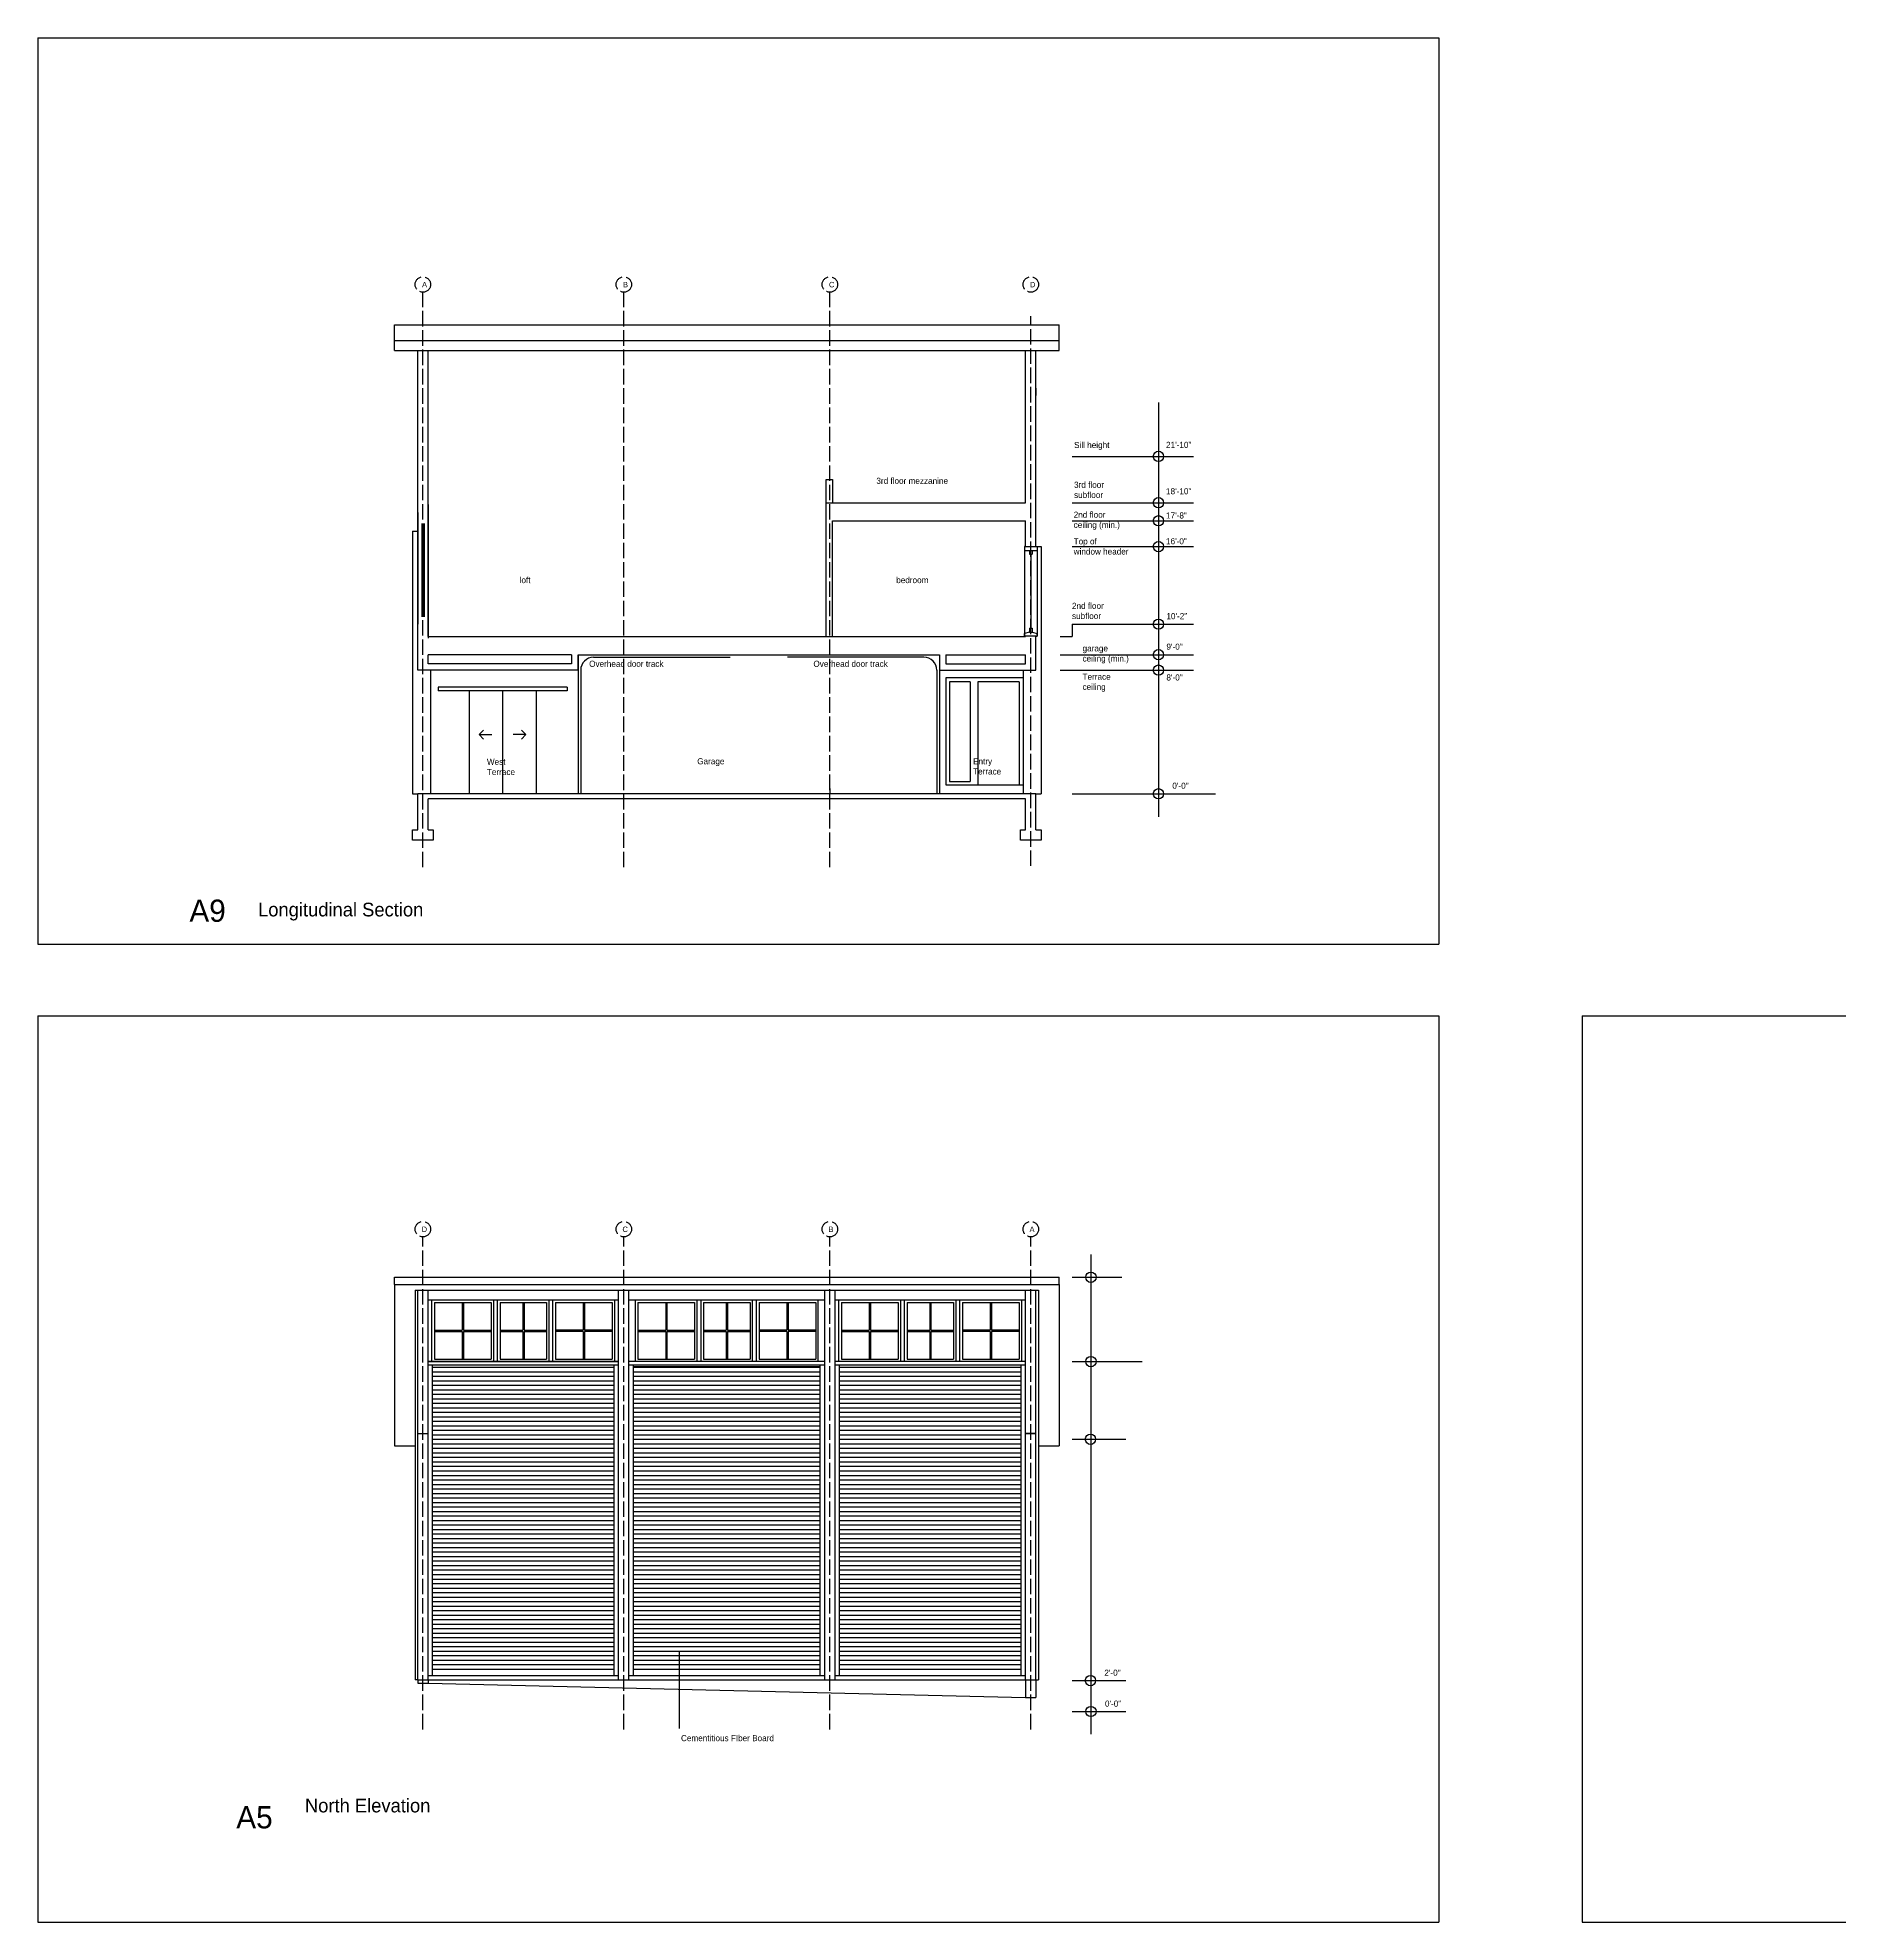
# Model space of a CAD drawing. Header units: inches. Extents: x 967 to 8475, y 257 to 3434.
# Drawn here: x 4564 to 5963, y 1971 to 3434 of the extents above; entities that cross this region are included whole.
import ezdxf

# ---------------------------------------------------------------- set-up
doc = ezdxf.new("R2010")
doc.units = ezdxf.units.IN
doc.header["$MEASUREMENT"] = 0
doc.linetypes.add('ACAD_ISO02W100', pattern=[15, 12, -3])
for name, color, linetype in [('const', 7, 'Continuous'), ('e1', 7, 'Continuous'), ('e2', 251, 'Continuous'), ('glass', 172, 'Continuous'), ('grid', 252, 'ACAD_ISO02W100'), ('millwork', 253, 'Continuous'), ('walls', 7, 'Continuous')]:
    doc.layers.add(name, color=color, linetype=linetype)

msp = doc.modelspace()

# ---------------------------------------------------------------- linework, layer by layer
for p, q in [((4564.2, 3434.3), (4564.2, 2730.3)), ((4564.2, 3434.3), (5652.2, 3434.3)), ((5652.2, 3434.3), (5652.2, 2730.3)), ((4564.2, 2730.3), (5652.2, 2730.3)), ((4564.2, 2674.8), (4564.2, 1970.8)), ((4564.2, 2674.8), (5652.2, 2674.8)), ((5652.2, 2674.8), (5652.2, 1970.8)), ((5763.3, 2674.8), (5763.3, 1970.8)), ((5763.3, 2674.8), (6851.3, 2674.8)), ((4564.2, 1970.8), (5652.2, 1970.8)), ((5763.3, 1970.8), (6851.3, 1970.8))]:
    msp.add_line(p, q)
at = {"layer": 'e1'}
for p, q in [((4841.3, 2466.1), (5357.3, 2466.1)), ((4841.3, 2466.1), (4841.3, 2340.8)), ((4867.3, 2350.4), (4867.3, 2461.7)), ((5015.3, 2159), (5015.3, 2461.7)), ((5023.3, 2159), (5023.3, 2461.7)), ((5175.3, 2159), (5175.3, 2461.7)), ((5183.3, 2159), (5183.3, 2461.7)), ((5331.3, 2350.4), (5331.3, 2461.7)), ((5357.3, 2466.1), (5357.3, 2340.8)), ((5015.3, 2406.2), (4867.3, 2406.2)), ((4867.3, 2403.7), (5015.3, 2403.7)), ((5175.3, 2406.2), (5023.3, 2406.2)), ((5023.3, 2403.7), (5175.3, 2403.7)), ((5331.3, 2406.2), (5183.3, 2406.2)), ((5183.3, 2403.7), (5331.3, 2403.7)), ((4841.3, 2340.8), (4857.3, 2340.8)), ((5341.3, 2340.8), (5357.3, 2340.8)), ((4867.3, 2162.5), (5015.3, 2162.5)), ((4867.3, 2159), (5331.3, 2159)), ((5023.3, 2162.5), (5175.3, 2162.5)), ((5183.3, 2162.5), (5331.3, 2162.5))]:
    msp.add_line(p, q, dxfattribs=at)
at = {"layer": 'e2'}
for p, q in [((5339.3, 3185.3), (5339.3, 3191.3)), ((4859.3, 3162.1), (4859.3, 3175.8)), ((5339.3, 3162.1), (5339.3, 3175.8)), ((5434.4, 3151.1), (5434.4, 2829.3)), ((5367.5, 3109.2), (5461.6, 3109.2)), ((4859.3, 3065.6), (4859.3, 2978.9)), ((4867.3, 3071.7), (4867.3, 2967.9)), ((5367.5, 3073.2), (5461.6, 3073.2)), ((5367.5, 3059.2), (5461.6, 3059.2)), ((4855.3, 3051.1), (4859.3, 3051.2)), ((4855.3, 3051.1), (4855.3, 2847.2)), ((4862.5, 3057.1), (4862.5, 2984.7)), ((4864.2, 3057.1), (4864.2, 2984.7)), ((5330.3, 3039.2), (5330.3, 2969.7)), ((5340.3, 3039.2), (5340.3, 2969.7)), ((5340.3, 3039.2), (5343.3, 3039.1)), ((5343.3, 3039.1), (5343.3, 2847.2)), ((5367.5, 3039.1), (5461.6, 3039.1)), ((5367.5, 2978.9), (5461.6, 2978.9)), ((5367.5, 2978.9), (5367.5, 2969.2)), ((5358, 2969.2), (5367.5, 2969.2)), ((4869.3, 2943.2), (4869.3, 2847.2)), ((4983.8, 2943.2), (4983.8, 2847.2)), ((4995.8, 2953.2), (5101.8, 2953.2)), ((5252.3, 2953.2), (5146.3, 2953.2)), ((5264.3, 2943.2), (5264.3, 2847.2)), ((5329.3, 2943.2), (5329.3, 2847.2)), ((5358, 2955.2), (5461.6, 2955.2)), ((5358, 2943.2), (5461.6, 2943.2)), ((4975.3, 2930), (4875.1, 2930)), ((4875.1, 2930), (4875.1, 2927.2)), ((4975.3, 2927.2), (4875.1, 2927.2)), ((4899.1, 2927.2), (4899.1, 2847.2)), ((4925.1, 2927.2), (4925.1, 2847.2)), ((4951.3, 2927.2), (4951.3, 2847.2)), ((4975.3, 2930), (4975.3, 2927.2)), ((5329.3, 2937.2), (5269.3, 2937.2)), ((5269.3, 2937.2), (5269.3, 2854.2)), ((5272.3, 2934.2), (5272.3, 2856.7)), ((5288.3, 2934.2), (5272.3, 2934.2)), ((5288.3, 2934.2), (5288.3, 2856.7)), ((5294.3, 2934.2), (5294.3, 2854.2)), ((5326.3, 2934.2), (5294.3, 2934.2)), ((5326.3, 2934.2), (5326.3, 2854.2)), ((4906.9, 2893.1), (4910.4, 2896.6)), ((4906.9, 2893.1), (4916.9, 2893.1)), ((4906.9, 2893.1), (4910.4, 2889.5)), ((4943.3, 2893.1), (4933.3, 2893.1)), ((4943.3, 2893.1), (4939.8, 2896.6)), ((4943.3, 2893.1), (4939.8, 2889.5)), ((5269.3, 2854.2), (5329.3, 2854.2)), ((5272.3, 2856.7), (5288.3, 2856.7)), ((4855.3, 2847.2), (4859.3, 2847.2)), ((5339.3, 2847.2), (5343.3, 2847.2)), ((5367.5, 2847.2), (5461.6, 2847.2)), ((5446.8, 2847.2), (5478.7, 2847.2)), ((5382, 2489.5), (5382, 2117)), ((4857.3, 2461.7), (4857.3, 2159)), ((4857.3, 2461.7), (5341.3, 2461.7)), ((5341.3, 2461.7), (5341.3, 2159)), ((5367.3, 2471.7), (5405.9, 2471.7)), ((4867.3, 2454.2), (5015.3, 2454.2)), ((4870.3, 2406.2), (4870.3, 2454.2)), ((4872.3, 2452.2), (4916.3, 2452.2)), ((4872.3, 2452.2), (4872.3, 2408.2)), ((4893.8, 2452.2), (4893.8, 2430.7)), ((4894.8, 2452.2), (4894.8, 2430.7)), ((4916.3, 2452.2), (4916.3, 2408.2)), ((4918.3, 2406.2), (4918.3, 2454.2)), ((4921.3, 2406.2), (4921.3, 2454.2)), ((4923.3, 2452.2), (4923.3, 2408.2)), ((4923.3, 2452.2), (4959.3, 2452.2)), ((4940.8, 2452.2), (4940.8, 2430.7)), ((4941.8, 2452.2), (4941.8, 2430.7)), ((4959.3, 2452.2), (4959.3, 2408.2)), ((4961.3, 2406.2), (4961.3, 2454.2)), ((4964.3, 2406.2), (4964.3, 2454.2)), ((4966.3, 2452.2), (4966.3, 2408.2)), ((4966.3, 2452.2), (5010.3, 2452.2)), ((4987.8, 2452.2), (4987.8, 2430.7)), ((4988.8, 2452.2), (4988.8, 2430.7)), ((5010.3, 2452.2), (5010.3, 2408.2)), ((5012.3, 2406.2), (5012.3, 2454.2)), ((5023.3, 2454.2), (5175.3, 2454.2)), ((5028.3, 2406.2), (5028.3, 2454.2)), ((5030.3, 2452.2), (5074.3, 2452.2)), ((5030.3, 2452.2), (5030.3, 2408.2)), ((5051.8, 2452.2), (5051.8, 2430.7)), ((5052.8, 2452.2), (5052.8, 2430.7)), ((5074.3, 2452.2), (5074.3, 2408.2)), ((5076.3, 2406.2), (5076.3, 2454.2)), ((5079.3, 2406.2), (5079.3, 2454.2)), ((5081.3, 2452.2), (5117.3, 2452.2)), ((5081.3, 2452.2), (5081.3, 2408.2)), ((5098.8, 2452.2), (5098.8, 2430.7)), ((5099.8, 2452.2), (5099.8, 2430.7)), ((5117.3, 2452.2), (5117.3, 2408.2)), ((5119.3, 2406.2), (5119.3, 2454.2)), ((5122.3, 2406.2), (5122.3, 2454.2)), ((5124.3, 2452.2), (5168.3, 2452.2)), ((5124.3, 2452.2), (5124.3, 2408.2)), ((5145.8, 2452.2), (5145.8, 2430.7)), ((5146.8, 2452.2), (5146.8, 2430.7)), ((5168.3, 2452.2), (5168.3, 2408.2)), ((5170.3, 2406.2), (5170.3, 2454.2)), ((5183.3, 2454.2), (5331.3, 2454.2)), ((5186.3, 2406.2), (5186.3, 2454.2)), ((5188.3, 2452.2), (5232.3, 2452.2)), ((5188.3, 2452.2), (5188.3, 2408.2)), ((5209.8, 2452.2), (5209.8, 2430.7)), ((5210.8, 2452.2), (5210.8, 2430.7)), ((5232.3, 2452.2), (5232.3, 2408.2)), ((5234.3, 2406.2), (5234.3, 2454.2)), ((5237.3, 2406.2), (5237.3, 2454.2)), ((5239.3, 2452.2), (5275.3, 2452.2)), ((5239.3, 2452.2), (5239.3, 2408.2)), ((5256.8, 2452.2), (5256.8, 2430.7)), ((5257.8, 2452.2), (5257.8, 2430.7)), ((5275.3, 2452.2), (5275.3, 2408.2)), ((5277.3, 2406.2), (5277.3, 2454.2)), ((5280.3, 2406.2), (5280.3, 2454.2)), ((5282.3, 2452.2), (5326.3, 2452.2)), ((5282.3, 2452.2), (5282.3, 2408.2)), ((5303.8, 2452.2), (5303.8, 2430.7)), ((5304.8, 2452.2), (5304.8, 2430.7)), ((5326.3, 2452.2), (5326.3, 2408.2)), ((5328.3, 2406.2), (5328.3, 2454.2)), ((4872.3, 2430.7), (4893.8, 2430.7)), ((4872.3, 2429.7), (4893.8, 2429.7)), ((4893.8, 2429.7), (4893.8, 2408.2)), ((4894.8, 2430.7), (4916.3, 2430.7)), ((4894.8, 2429.7), (4894.8, 2408.2)), ((4894.8, 2429.7), (4916.3, 2429.7)), ((4923.3, 2430.7), (4940.8, 2430.7)), ((4923.3, 2429.7), (4940.8, 2429.7)), ((4940.8, 2429.7), (4940.8, 2408.2)), ((4941.8, 2430.7), (4959.3, 2430.7)), ((4941.8, 2429.7), (4941.8, 2408.2)), ((4941.8, 2429.7), (4959.3, 2429.7)), ((4987.8, 2430.7), (4966.3, 2430.7)), ((4987.8, 2429.7), (4966.3, 2429.7)), ((4987.8, 2429.7), (4987.8, 2408.2)), ((5010.3, 2430.7), (4988.8, 2430.7)), ((4988.8, 2429.7), (4988.8, 2408.2)), ((5010.3, 2429.7), (4988.8, 2429.7)), ((5030.3, 2430.7), (5051.8, 2430.7)), ((5030.3, 2429.7), (5051.8, 2429.7)), ((5051.8, 2429.7), (5051.8, 2408.2)), ((5052.8, 2430.7), (5074.3, 2430.7)), ((5052.8, 2429.7), (5052.8, 2408.2)), ((5052.8, 2429.7), (5074.3, 2429.7)), ((5081.3, 2430.7), (5098.8, 2430.7)), ((5081.3, 2429.7), (5098.8, 2429.7)), ((5098.8, 2429.7), (5098.8, 2408.2)), ((5099.8, 2430.7), (5117.3, 2430.7)), ((5099.8, 2429.7), (5117.3, 2429.7)), ((5099.8, 2429.7), (5099.8, 2408.2)), ((5145.8, 2430.7), (5124.3, 2430.7)), ((5145.8, 2429.7), (5124.3, 2429.7)), ((5145.8, 2429.7), (5145.8, 2408.2)), ((5168.3, 2430.7), (5146.8, 2430.7)), ((5146.8, 2429.7), (5146.8, 2408.2)), ((5168.3, 2429.7), (5146.8, 2429.7)), ((5188.3, 2430.7), (5209.8, 2430.7)), ((5188.3, 2429.7), (5209.8, 2429.7)), ((5209.8, 2429.7), (5209.8, 2408.2)), ((5210.8, 2430.7), (5232.3, 2430.7)), ((5210.8, 2429.7), (5210.8, 2408.2)), ((5210.8, 2429.7), (5232.3, 2429.7)), ((5239.3, 2430.7), (5256.8, 2430.7)), ((5239.3, 2429.7), (5256.8, 2429.7)), ((5256.8, 2429.7), (5256.8, 2408.2)), ((5257.8, 2430.7), (5275.3, 2430.7)), ((5257.8, 2429.7), (5275.3, 2429.7)), ((5257.8, 2429.7), (5257.8, 2408.2)), ((5303.8, 2430.7), (5282.3, 2430.7)), ((5303.8, 2429.7), (5282.3, 2429.7)), ((5303.8, 2429.7), (5303.8, 2408.2)), ((5326.3, 2430.7), (5304.8, 2430.7)), ((5304.8, 2429.7), (5304.8, 2408.2)), ((5326.3, 2429.7), (5304.8, 2429.7)), ((4867.3, 2406.2), (5015.3, 2406.2)), ((4870.8, 2162.5), (4870.8, 2403.7)), ((4870.8, 2401.9), (5011.8, 2401.9)), ((4872.3, 2408.2), (4916.3, 2408.2)), ((4923.3, 2408.2), (4959.3, 2408.2)), ((4966.3, 2408.2), (5010.3, 2408.2)), ((5011.8, 2162.5), (5011.8, 2403.7)), ((5026.8, 2162.5), (5026.8, 2403.7)), ((5026.8, 2402.5), (5171.8, 2402.5)), ((5026.8, 2401.9), (5171.8, 2401.9)), ((5030.3, 2408.2), (5074.3, 2408.2)), ((5081.3, 2408.2), (5117.3, 2408.2)), ((5124.3, 2408.2), (5168.3, 2408.2)), ((5171.8, 2162.5), (5171.8, 2403.7)), ((5186.8, 2162.5), (5186.8, 2403.7)), ((5186.8, 2401.9), (5327.8, 2401.9)), ((5188.3, 2408.2), (5232.3, 2408.2)), ((5239.3, 2408.2), (5275.3, 2408.2)), ((5282.3, 2408.2), (5326.3, 2408.2)), ((5327.8, 2162.5), (5327.8, 2403.7)), ((5367.3, 2406.2), (5421.7, 2406.2)), ((5368.6, 2406.2), (5370.7, 2406.2)), ((4870.8, 2398.4), (5011.8, 2398.4)), ((4870.8, 2394.9), (5011.8, 2394.9)), ((4870.8, 2391.4), (5011.8, 2391.4)), ((4870.8, 2387.9), (5011.8, 2387.9)), ((5026.8, 2398.4), (5171.8, 2398.4)), ((5026.8, 2394.9), (5171.8, 2394.9)), ((5026.8, 2391.4), (5171.8, 2391.4)), ((5026.8, 2387.9), (5171.8, 2387.9)), ((5186.8, 2398.4), (5327.8, 2398.4)), ((5186.8, 2394.9), (5327.8, 2394.9)), ((5186.8, 2391.4), (5327.8, 2391.4)), ((5186.8, 2387.9), (5327.8, 2387.9)), ((4870.8, 2384.4), (5011.8, 2384.4)), ((4870.8, 2380.9), (5011.8, 2380.9)), ((4870.8, 2377.4), (5011.8, 2377.4)), ((4870.8, 2373.9), (5011.8, 2373.9)), ((5026.8, 2384.4), (5171.8, 2384.4)), ((5026.8, 2380.9), (5171.8, 2380.9)), ((5026.8, 2377.4), (5171.8, 2377.4)), ((5026.8, 2373.9), (5171.8, 2373.9)), ((5186.8, 2384.4), (5327.8, 2384.4)), ((5186.8, 2380.9), (5327.8, 2380.9)), ((5186.8, 2377.4), (5327.8, 2377.4)), ((5186.8, 2373.9), (5327.8, 2373.9)), ((4870.8, 2370.4), (5011.8, 2370.4)), ((4870.8, 2366.9), (5011.8, 2366.9)), ((4870.8, 2363.4), (5011.8, 2363.4)), ((4870.8, 2359.9), (5011.8, 2359.9)), ((4870.8, 2356.4), (5011.8, 2356.4)), ((5026.8, 2370.4), (5171.8, 2370.4)), ((5026.8, 2366.9), (5171.8, 2366.9)), ((5026.8, 2363.4), (5171.8, 2363.4)), ((5026.8, 2359.9), (5171.8, 2359.9)), ((5026.8, 2356.4), (5171.8, 2356.4)), ((5186.8, 2370.4), (5327.8, 2370.4)), ((5186.8, 2366.9), (5327.8, 2366.9)), ((5186.8, 2363.4), (5327.8, 2363.4)), ((5186.8, 2359.9), (5327.8, 2359.9)), ((5186.8, 2356.4), (5327.8, 2356.4)), ((4870.8, 2352.9), (5011.8, 2352.9)), ((4870.8, 2349.4), (5011.8, 2349.4)), ((4870.8, 2345.9), (5011.8, 2345.9)), ((4870.8, 2342.4), (5011.8, 2342.4)), ((5026.8, 2352.9), (5171.8, 2352.9)), ((5026.8, 2349.4), (5171.8, 2349.4)), ((5026.8, 2345.9), (5171.8, 2345.9)), ((5026.8, 2342.4), (5171.8, 2342.4)), ((5186.8, 2352.9), (5327.8, 2352.9)), ((5186.8, 2349.4), (5327.8, 2349.4)), ((5186.8, 2345.9), (5327.8, 2345.9)), ((5186.8, 2342.4), (5327.8, 2342.4)), ((5367.3, 2345.9), (5409.2, 2345.9)), ((4870.8, 2338.9), (5011.8, 2338.9)), ((4870.8, 2335.4), (5011.8, 2335.4)), ((4870.8, 2331.9), (5011.8, 2331.9)), ((4870.8, 2328.4), (5011.8, 2328.4)), ((5026.8, 2338.9), (5171.8, 2338.9)), ((5026.8, 2335.4), (5171.8, 2335.4)), ((5026.8, 2331.9), (5171.8, 2331.9)), ((5026.8, 2328.4), (5171.8, 2328.4)), ((5186.8, 2338.9), (5327.8, 2338.9)), ((5186.8, 2335.4), (5327.8, 2335.4)), ((5186.8, 2331.9), (5327.8, 2331.9)), ((5186.8, 2328.4), (5327.8, 2328.4)), ((4870.8, 2324.9), (5011.8, 2324.9)), ((4870.8, 2321.4), (5011.8, 2321.4)), ((4870.8, 2317.9), (5011.8, 2317.9)), ((4870.8, 2314.4), (5011.8, 2314.4)), ((5026.8, 2324.9), (5171.8, 2324.9)), ((5026.8, 2321.4), (5171.8, 2321.4)), ((5026.8, 2317.9), (5171.8, 2317.9)), ((5026.8, 2314.4), (5171.8, 2314.4)), ((5186.8, 2324.9), (5327.8, 2324.9)), ((5186.8, 2321.4), (5327.8, 2321.4)), ((5186.8, 2317.9), (5327.8, 2317.9)), ((5186.8, 2314.4), (5327.8, 2314.4)), ((4870.8, 2310.9), (5011.8, 2310.9)), ((4870.8, 2307.4), (5011.8, 2307.4)), ((4870.8, 2303.9), (5011.8, 2303.9)), ((4870.8, 2300.4), (5011.8, 2300.4)), ((5026.8, 2310.9), (5171.8, 2310.9)), ((5026.8, 2307.4), (5171.8, 2307.4)), ((5026.8, 2303.9), (5171.8, 2303.9)), ((5026.8, 2300.4), (5171.8, 2300.4)), ((5186.8, 2310.9), (5327.8, 2310.9)), ((5186.8, 2307.4), (5327.8, 2307.4)), ((5186.8, 2303.9), (5327.8, 2303.9)), ((5186.8, 2300.4), (5327.8, 2300.4)), ((4870.8, 2296.9), (5011.8, 2296.9)), ((4870.8, 2293.4), (5011.8, 2293.4)), ((4870.8, 2289.9), (5011.8, 2289.9)), ((4870.8, 2286.4), (5011.8, 2286.4)), ((5026.8, 2296.9), (5171.8, 2296.9)), ((5026.8, 2293.4), (5171.8, 2293.4)), ((5026.8, 2289.9), (5171.8, 2289.9)), ((5026.8, 2286.4), (5171.8, 2286.4)), ((5186.8, 2296.9), (5327.8, 2296.9)), ((5186.8, 2293.4), (5327.8, 2293.4)), ((5186.8, 2289.9), (5327.8, 2289.9)), ((5186.8, 2286.4), (5327.8, 2286.4)), ((4870.8, 2282.9), (5011.8, 2282.9)), ((4870.8, 2279.4), (5011.8, 2279.4)), ((4870.8, 2275.9), (5011.8, 2275.9)), ((4870.8, 2272.4), (5011.8, 2272.4)), ((4870.8, 2268.9), (5011.8, 2268.9)), ((5026.8, 2282.9), (5171.8, 2282.9)), ((5026.8, 2279.4), (5171.8, 2279.4)), ((5026.8, 2275.9), (5171.8, 2275.9)), ((5026.8, 2272.4), (5171.8, 2272.4)), ((5026.8, 2268.9), (5171.8, 2268.9)), ((5186.8, 2282.9), (5327.8, 2282.9)), ((5186.8, 2279.4), (5327.8, 2279.4)), ((5186.8, 2275.9), (5327.8, 2275.9)), ((5186.8, 2272.4), (5327.8, 2272.4)), ((5186.8, 2268.9), (5327.8, 2268.9)), ((4870.8, 2265.4), (5011.8, 2265.4)), ((4870.8, 2261.9), (5011.8, 2261.9)), ((4870.8, 2258.4), (5011.8, 2258.4)), ((4870.8, 2254.9), (5011.8, 2254.9)), ((5026.8, 2265.4), (5171.8, 2265.4)), ((5026.8, 2261.9), (5171.8, 2261.9)), ((5026.8, 2258.4), (5171.8, 2258.4)), ((5026.8, 2254.9), (5171.8, 2254.9)), ((5186.8, 2265.4), (5327.8, 2265.4)), ((5186.8, 2261.9), (5327.8, 2261.9)), ((5186.8, 2258.4), (5327.8, 2258.4)), ((5186.8, 2254.9), (5327.8, 2254.9)), ((4870.8, 2251.4), (5011.8, 2251.4)), ((4870.8, 2247.9), (5011.8, 2247.9)), ((4870.8, 2244.4), (5011.8, 2244.4)), ((4870.8, 2240.9), (5011.8, 2240.9)), ((5026.8, 2251.4), (5171.8, 2251.4)), ((5026.8, 2247.9), (5171.8, 2247.9)), ((5026.8, 2244.4), (5171.8, 2244.4)), ((5026.8, 2240.9), (5171.8, 2240.9)), ((5186.8, 2251.4), (5327.8, 2251.4)), ((5186.8, 2247.9), (5327.8, 2247.9)), ((5186.8, 2244.4), (5327.8, 2244.4)), ((5186.8, 2240.9), (5327.8, 2240.9)), ((4870.8, 2237.4), (5011.8, 2237.4)), ((4870.8, 2233.9), (5011.8, 2233.9)), ((4870.8, 2230.4), (5011.8, 2230.4)), ((4870.8, 2226.9), (5011.8, 2226.9)), ((5026.8, 2237.4), (5171.8, 2237.4)), ((5026.8, 2233.9), (5171.8, 2233.9)), ((5026.8, 2230.4), (5171.8, 2230.4)), ((5026.8, 2226.9), (5171.8, 2226.9)), ((5186.8, 2237.4), (5327.8, 2237.4)), ((5186.8, 2233.9), (5327.8, 2233.9)), ((5186.8, 2230.4), (5327.8, 2230.4)), ((5186.8, 2226.9), (5327.8, 2226.9)), ((4870.8, 2223.4), (5011.8, 2223.4)), ((4870.8, 2219.9), (5011.8, 2219.9)), ((4870.8, 2216.4), (5011.8, 2216.4)), ((4870.8, 2212.9), (5011.8, 2212.9)), ((5026.8, 2223.4), (5171.8, 2223.4)), ((5026.8, 2219.9), (5171.8, 2219.9)), ((5026.8, 2216.4), (5171.8, 2216.4)), ((5026.8, 2212.9), (5171.8, 2212.9)), ((5186.8, 2223.4), (5327.8, 2223.4)), ((5186.8, 2219.9), (5327.8, 2219.9)), ((5186.8, 2216.4), (5327.8, 2216.4)), ((5186.8, 2212.9), (5327.8, 2212.9)), ((4870.8, 2209.4), (5011.8, 2209.4)), ((4870.8, 2205.9), (5011.8, 2205.9)), ((4870.8, 2202.4), (5011.8, 2202.4)), ((4870.8, 2198.9), (5011.8, 2198.9)), ((4870.8, 2195.4), (5011.8, 2195.4)), ((5026.8, 2209.4), (5171.8, 2209.4)), ((5026.8, 2205.9), (5171.8, 2205.9)), ((5026.8, 2202.4), (5171.8, 2202.4)), ((5026.8, 2198.9), (5171.8, 2198.9)), ((5026.8, 2195.4), (5171.8, 2195.4)), ((5186.8, 2209.4), (5327.8, 2209.4)), ((5186.8, 2205.9), (5327.8, 2205.9)), ((5186.8, 2202.4), (5327.8, 2202.4)), ((5186.8, 2198.9), (5327.8, 2198.9)), ((5186.8, 2195.4), (5327.8, 2195.4)), ((4870.8, 2191.9), (5011.8, 2191.9)), ((4870.8, 2188.4), (5011.8, 2188.4)), ((4870.8, 2188.4), (5011.8, 2188.4)), ((4870.8, 2184.9), (5011.8, 2184.9)), ((4870.8, 2181.4), (5011.8, 2181.4)), ((5026.8, 2191.9), (5171.8, 2191.9)), ((5026.8, 2188.4), (5171.8, 2188.4)), ((5026.8, 2188.4), (5171.8, 2188.4)), ((5026.8, 2184.9), (5171.8, 2184.9)), ((5026.8, 2181.4), (5171.8, 2181.4)), ((5186.8, 2191.9), (5327.8, 2191.9)), ((5186.8, 2188.4), (5327.8, 2188.4)), ((5186.8, 2188.4), (5327.8, 2188.4)), ((5186.8, 2184.9), (5327.8, 2184.9)), ((5186.8, 2181.4), (5327.8, 2181.4)), ((4870.8, 2177.9), (5011.8, 2177.9)), ((4870.8, 2174.4), (5011.8, 2174.4)), ((4870.8, 2170.9), (5011.8, 2170.9)), ((4870.8, 2167.4), (5011.8, 2167.4)), ((5026.8, 2177.9), (5171.8, 2177.9)), ((5026.8, 2174.4), (5171.8, 2174.4)), ((5026.8, 2170.9), (5171.8, 2170.9)), ((5026.8, 2167.4), (5171.8, 2167.4)), ((5186.8, 2177.9), (5327.8, 2177.9)), ((5186.8, 2174.4), (5327.8, 2174.4)), ((5186.8, 2170.9), (5327.8, 2170.9)), ((5186.8, 2167.4), (5327.8, 2167.4)), ((4859.3, 2159), (4857.3, 2159)), ((5339.3, 2159), (5341.3, 2159)), ((5367.3, 2158.5), (5409.2, 2158.5)), ((5367.3, 2134.5), (5409.2, 2134.5))]:
    msp.add_line(p, q, dxfattribs=at)
for centre in [(5434.4, 3109.2), (5434.4, 3073.2), (5434.4, 3059.2), (5434.4, 3039.1), (5434.4, 2978.9), (5434.4, 2955.2), (5434.4, 2943.2), (5434.4, 2847.2), (5382, 2471.7), (5382, 2406.2), (5381.6, 2345.9), (5381.6, 2158.5), (5382, 2134.5)]:
    msp.add_circle(centre, 4, dxfattribs=at)
for centre, start, end in [((4995.8, 2943.2), 90, 180), ((5252.3, 2943.2), 0, 90)]:
    msp.add_arc(centre, 10, start, end, dxfattribs=at)
at = {"layer": 'glass'}
msp.add_line((4863.3, 3057.1), (4863.3, 2984.7), dxfattribs=at)
at = {"layer": 'grid'}
for p, q in [((4863.3, 2790.1), (4863.3, 3236.7)), ((5019.3, 2790.1), (5019.3, 3236.7)), ((5179.3, 2790.1), (5179.3, 3236.7)), ((5335.3, 2791.1), (5335.3, 3218.1)), ((4863.3, 2120.6), (4863.3, 2503.1)), ((5019.3, 2120.6), (5019.3, 2503.1)), ((5179.3, 2120.6), (5179.3, 2503.1)), ((5335.3, 2120.6), (5335.3, 2503.1))]:
    msp.add_line(p, q, dxfattribs=at)
for centre in [(4863.3, 3242.7), (5019.3, 3242.7), (5179.3, 3242.7), (5335.3, 3242.7), (4863.3, 2509.1), (5019.3, 2509.1), (5179.3, 2509.1), (5335.3, 2509.1)]:
    msp.add_circle(centre, 6, dxfattribs=at)
at = {"layer": 'millwork'}
for p, q in [((4841.3, 3199.3), (4841.3, 3211.4)), ((4841.3, 3211.4), (5357.3, 3211.4)), ((5357.3, 3199.3), (5357.3, 3211.4))]:
    msp.add_line(p, q, dxfattribs=at)
at = {"layer": 'walls'}
for p, q in [((4841.3, 3191.3), (4841.3, 3199.3)), ((4841.3, 3199.3), (5357.3, 3199.3)), ((4841.3, 3191.3), (5357.3, 3191.3)), ((4859.3, 2943.2), (4859.3, 3191.3)), ((4867.3, 2969.2), (4867.3, 3191.3)), ((5331.3, 3073.2), (5331.3, 3191.3)), ((5339.3, 3061.5), (5339.3, 3191.3)), ((5357.3, 3191.3), (5357.3, 3199.3)), ((5339.3, 3175.8), (5339.3, 3185.3)), ((5339.3, 3162.1), (5339.3, 3156.5)), ((5176.3, 2969.2), (5176.3, 3091.2)), ((5176.3, 3091.2), (5181.3, 3091.2)), ((5181.3, 3091.2), (5181.3, 3073.2)), ((5176.3, 3073.2), (5331.3, 3073.2)), ((5181.3, 2969.2), (5181.3, 3059.2)), ((5181.3, 3059.2), (5331.3, 3059.2)), ((5331.3, 3039.2), (5331.3, 3059.2)), ((5339.3, 3039.2), (5339.3, 3061.5)), ((5330.3, 3039.2), (5330.3, 3036.2)), ((5331.3, 3039.2), (5330.3, 3039.2)), ((5330.3, 3036.2), (5340.3, 3036.2)), ((5331.3, 3039.2), (5339.3, 3039.2)), ((5334.3, 3036.2), (5336.3, 3036.2)), ((5334.3, 3036.2), (5334.3, 3033.2)), ((5334.3, 3033.2), (5336.3, 3033.2)), ((5335.3, 3033.2), (5335.3, 2975.7)), ((5336.3, 3036.2), (5336.3, 3033.2)), ((5339.3, 3039.2), (5340.3, 3039.2)), ((5340.3, 3039.2), (5340.3, 3036.2)), ((5334.3, 2972.7), (5330.3, 2971.7)), ((5330.3, 2969.7), (5330.3, 2971.7)), ((5334.3, 2975.7), (5334.3, 2972.7)), ((5334.3, 2975.7), (5336.3, 2975.7)), ((5334.3, 2972.7), (5336.3, 2972.7)), ((5336.3, 2975.7), (5336.3, 2972.7)), ((5336.3, 2972.7), (5340.3, 2971.7)), ((5340.3, 2969.7), (5340.3, 2971.7)), ((4867.3, 2969.2), (5331.3, 2969.2)), ((5330.3, 2969.7), (5331.3, 2969.7)), ((5331.3, 2969.2), (5331.3, 2969.7)), ((5339.3, 2969.7), (5331.3, 2969.7)), ((5339.3, 2943.2), (5339.3, 2969.7)), ((5339.3, 2969.7), (5340.3, 2969.7)), ((5340.3, 2969.7), (5340.3, 2969.7)), ((4983.8, 2943.2), (4859.3, 2943.2)), ((4978.8, 2955.2), (4867.3, 2955.2)), ((4867.3, 2948.2), (4867.3, 2955.2)), ((4978.8, 2948.2), (4867.3, 2948.2)), ((4978.8, 2955.2), (4978.8, 2948.2)), ((4983.8, 2955.2), (5264.3, 2955.2)), ((4983.8, 2943.2), (4983.8, 2955.2)), ((4983.8, 2955.2), (4983.8, 2943.2)), ((4985.8, 2943.2), (4985.8, 2847.2)), ((5262.3, 2943.2), (5262.3, 2847.2)), ((5264.3, 2955.2), (5264.3, 2943.2)), ((5264.3, 2943.2), (5339.3, 2943.2)), ((5269.3, 2955.2), (5269.3, 2948.2)), ((5269.3, 2955.2), (5331.3, 2955.2)), ((5269.3, 2948.2), (5331.3, 2948.2)), ((5331.3, 2948.2), (5331.3, 2955.2)), ((5339.3, 2847.2), (4859.3, 2847.2)), ((4859.3, 2819.2), (4859.3, 2847.2)), ((5331.3, 2843.2), (4867.3, 2843.2)), ((4867.3, 2819.2), (4867.3, 2843.2)), ((5179.3, 2851.2), (5179.3, 2847.2)), ((5331.3, 2819.2), (5331.3, 2843.2)), ((5339.3, 2819.2), (5339.3, 2847.2)), ((4855.3, 2819.2), (4859.3, 2819.2)), ((4855.3, 2811.2), (4855.3, 2819.2)), ((4871.3, 2811.2), (4855.3, 2811.2)), ((4867.3, 2819.2), (4871.3, 2819.2)), ((4871.3, 2819.2), (4871.3, 2811.2)), ((5327.3, 2811.2), (5327.3, 2819.2)), ((5327.3, 2819.2), (5331.3, 2819.2)), ((5343.3, 2811.2), (5327.3, 2811.2)), ((5339.3, 2819.2), (5343.3, 2819.2)), ((5343.3, 2819.2), (5343.3, 2811.2)), ((4841.3, 2471.7), (5357.3, 2471.7)), ((4841.3, 2466.1), (4841.3, 2471.7)), ((4859.3, 2350.4), (4859.3, 2461.7)), ((5339.3, 2350.4), (5339.3, 2461.7)), ((5357.3, 2466.1), (5357.3, 2471.7)), ((4859.3, 2159), (4859.3, 2350.4)), ((4859.3, 2350.4), (4867.3, 2350.4)), ((4867.3, 2159), (4867.3, 2350.4)), ((5331.3, 2159), (5331.3, 2350.4)), ((5331.3, 2350.4), (5339.3, 2350.4)), ((5339.3, 2350.4), (5331.3, 2350.4)), ((5339.3, 2159), (5339.3, 2350.4)), ((5062.6, 2121.2), (5062.6, 2181.2)), ((4859.3, 2159), (4867.3, 2159)), ((4859.3, 2159), (4859.3, 2156.5)), ((4859.3, 2156.5), (4867.3, 2156.5)), ((4867.3, 2159), (4867.3, 2156.5)), ((4867.3, 2156.5), (5331.3, 2145.5)), ((5331.3, 2159), (5331.3, 2145.5)), ((5331.3, 2159), (5339.3, 2159)), ((5339.3, 2159), (5339.3, 2145.5)), ((5331.3, 2145.5), (5339.3, 2145.5))]:
    msp.add_line(p, q, dxfattribs=at)

# ---------------------------------------------------------------- texts
at = {"layer": 'const', "attachment_point": 1}
for s, insert, char_height, width in [('A', (4862.6, 3244.7), 4.26, 1625.197), ('B', (5018.6, 3244.7), 4.26, 1625.197), ('C', (5178.6, 3244.7), 4.26, 1625.197), ('D', (5334.6, 3244.7), 4.26, 1625.197), ('Sill height', (5368.9, 3120.4), 4.736, 1805.775), ('21\'-10"', (5440.3, 3120.5), 4.74, 1805.775), ('3rd floor mezzanine', (5215.4, 3092.6), 4.736, 1805.775), ('3rd floor^Jsubfloor', (5368.9, 3089.5), 4.736, 1805.775), ('18\'-10"', (5440.3, 3084.5), 4.74, 1805.775), ('\\P2nd floor^Jceiling (min.)', (5368.6, 3074.2), 4.736, 1805.775), ('\\P17\'-8"', (5440.3, 3073.6), 4.74, 1805.775), ('\\PTop of \\Pwindow header', (5368.6, 3053.5), 4.736, 1805.775), ('\\P16\'-0"', (5440.3, 3053.6), 4.74, 1805.775), ('loft', (4938.4, 3015.5), 4.74, 1805.775), ('bedroom', (5230.8, 3015.5), 4.74, 1805.775), ('2nd floor^Jsubfloor', (5367.3, 2995.5), 4.736, 1805.775), ('10\'-2"', (5440.6, 2987.5), 4.74, 1805.775), ('garage^Jceiling (min.)', (5375.5, 2962.5), 4.736, 1805.775), ('9\'-0"', (5440.6, 2963.8), 4.74, 1805.775), ('Overhead door track', (4992.4, 2950.5), 4.736, 1805.775), ('Overhead door track', (5166.5, 2950.5), 4.736, 1805.775), ('Terrace^Jceiling', (5375.5, 2940.5), 4.736, 1805.775), ('8\'-0"', (5440.6, 2939.9), 4.74, 1805.775), ('West\\PTerrace', (4913, 2874.4), 4.74, 1805.775), ('Garage', (5076.3, 2874.8), 4.74, 1805.775), ('Entry^JTerrace', (5290.5, 2874.8), 4.736, 1805.775), ('0\'-0"', (5445.2, 2855.8), 4.74, 1805.775), ('A9', (4682, 2765), 17.26, 6582.049), ('Longitudinal Section', (4735.3, 2762.6), 10.656, 4062.993), ('D', (4862.3, 2511.1), 4.26, 1625.197), ('C', (5018.2, 2511.1), 4.26, 1625.197), ('B', (5178.2, 2511.1), 4.26, 1625.197), ('A', (5334.3, 2511.1), 4.26, 1625.197), ('2\'-0"', (5392.4, 2167), 4.74, 1805.775), ('0\'-0"', (5392.9, 2143), 4.74, 1805.775), ('Cementitious FIber Board', (5063.7, 2116.2), 4.736, 1805.775), ('North Elevation', (4771.7, 2066.8), 10.656, 4062.993), ('A5', (4718.4, 2061), 17.26, 6582.049)]:
    msp.add_mtext(s, dxfattribs=dict(at, insert=insert, char_height=char_height, width=width))

doc.saveas('drawing.dxf')
